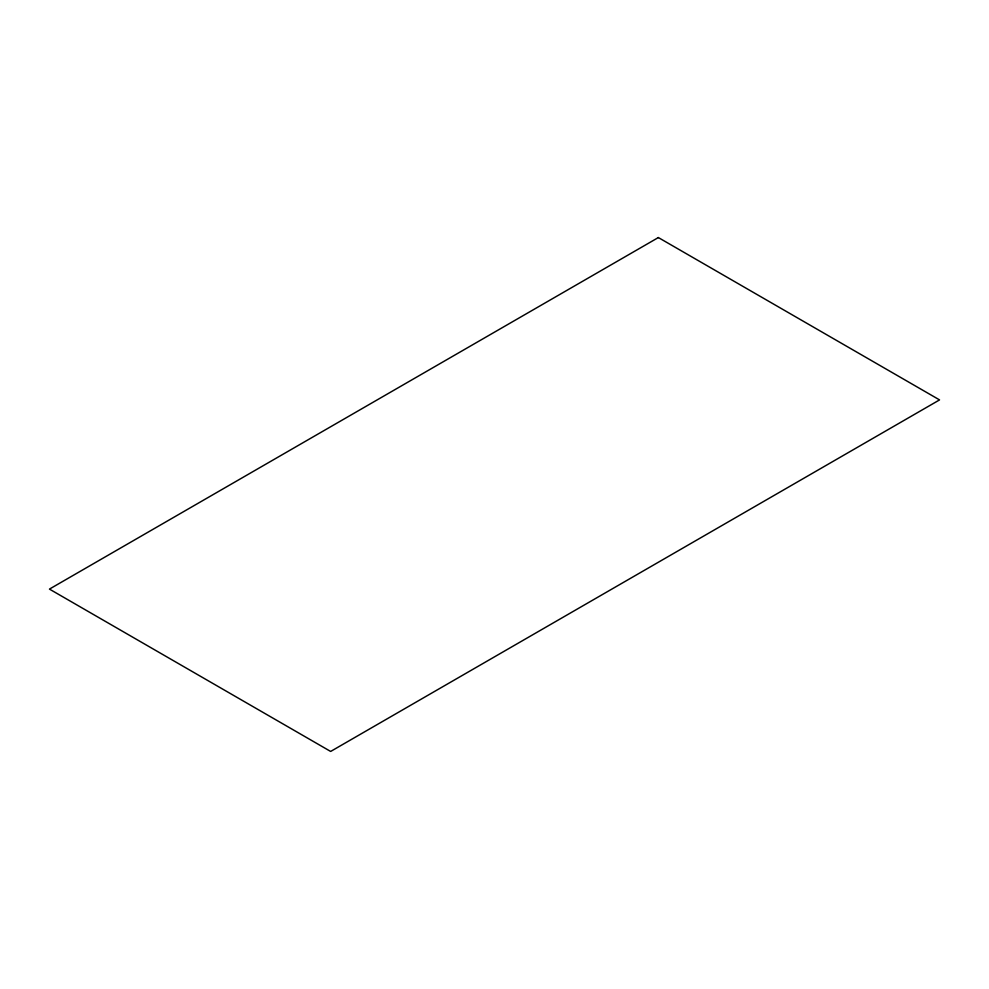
<?xml version="1.0" encoding="UTF-8"?>
<svg xmlns="http://www.w3.org/2000/svg" width="989" height="989" viewBox="0 0 989 989"><rect width="100%" height="100%" fill="white"/><g stroke="black" fill="none" stroke-linecap="round" stroke-linejoin="round"><path stroke-width="1.48" d="M658.353 237.558L49.45 589.098L330.647 751.442L939.55 399.902L658.353 237.558"/></g></svg>
